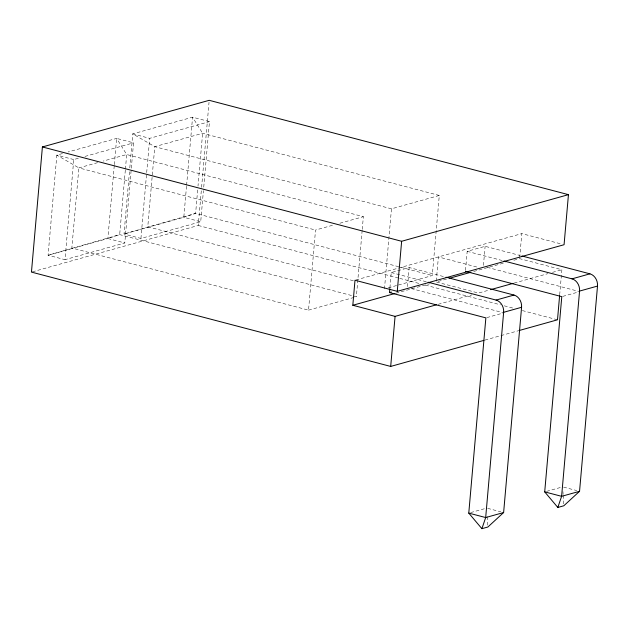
<?xml version="1.0" encoding="UTF-8"?>
<svg xmlns="http://www.w3.org/2000/svg" width="629" height="629" viewBox="0 0 629 629"><rect width="100%" height="100%" fill="white"/><g stroke="black" fill="none" stroke-linecap="round" stroke-linejoin="round"><path stroke-width="0.47" stroke-dasharray="3.15 2.36" d="M62.452 153.547L56.846 155.119L48.087 255.24L64.991 259.675L73.758 159.554L79.356 157.989M114.258 165.624L107.873 238.525L48.087 255.24L119.683 234.625L356.36 296.77L362.17 230.348M114.336 164.649L116.632 138.404L133.545 142.846L124.786 242.967L64.991 259.675M125.32 170.152L119.683 234.625L107.873 238.525L124.786 242.967M125.407 169.177L126.688 154.53L116.632 138.404L68.058 151.982M129.464 171.803L124.015 234.012L140.927 238.454L200.714 221.738L203.434 190.634M129.802 167.912L132.782 133.891L192.568 117.183L209.473 121.617L203.521 189.667M140.927 238.454L149.686 138.333L209.473 121.617M186.53 186.2L183.802 217.304L124.015 234.012L195.611 213.404L399.973 267.066M186.609 185.225L192.568 117.183L202.617 133.301L198.001 186.05M197.663 189.958L195.611 213.404L183.802 217.304L200.714 221.738M32.394 271.838L198.253 225.473L201.508 188.315M201.594 187.34L209.032 102.275M73.758 159.554L56.846 155.119L78.861 167.896L71.848 247.991L308.532 310.144L315.538 230.041L334.29 224.805M362.257 229.373L363.365 216.675L126.688 154.53L103.242 161.079M384.461 288.915L391.466 208.82L439.294 195.454L432.288 275.549L397.591 285.244M389.917 287.807L391.254 272.546L409.188 267.537L444.129 276.713M407.521 286.604L409.188 267.537M436.298 280.998L438.405 256.931L477.851 267.286M465.515 270.399L467.182 251.325L485.116 246.309L520.057 255.484M483.449 265.383L485.116 246.309M519.703 257.686L521.803 233.618L561.249 243.973M559.692 294.773L561.878 269.747L519.617 258.645L513.052 260.477M84.962 156.424L133.545 142.846M97.613 162.652L78.861 167.896L315.538 230.041M339.919 223.232L363.365 216.675M355.935 279.976L521.803 233.618M308.532 310.144L356.36 296.77M388.211 287.87L396.647 285.511M395.916 293.224L429.654 283.789M446.519 279.079L436.211 281.957L478.48 293.059L488.788 290.173M473.7 271.476L505.559 262.576M438.185 304.318L471.915 294.891M514.09 283.105L547.82 273.67M552.506 272.365L561.878 269.747M486.807 317.614L502.854 313.124M562.735 296.393L577.839 292.171M484.935 340.085L500.016 335.87M500.959 335.611L517.919 330.87M470.665 512.588L484.825 508.625M546.601 491.359L561.705 487.137M439.294 195.454L202.617 133.301L154.789 146.675L132.782 133.891L149.686 138.333M391.466 208.82L154.789 146.675L147.776 226.77L354.041 280.927M467.182 251.325L502.115 260.5M487.145 267.325L578.782 291.392M400.917 267.309L432.288 275.549M391.254 272.546L427.13 281.973M198.253 225.473L398.786 278.128M399.737 278.38L420.644 283.868M425.393 285.118L500.48 304.829M504.277 305.828L513.783 308.32M522.337 310.569L557.498 319.807M411.217 288.554L502.854 312.613M563.584 487.121L576.73 490.573M487.656 508.35L500.802 511.802M562.939 491.603L563.112 494.441M563.167 495.385L563.686 503.892M487.239 516.606L487.758 525.121"/><path stroke-width="0.94" d="M436.306 304.845L395.075 316.371L352.814 305.269L355 280.243L397.261 291.337L564.071 244.712L568.451 194.652L209.205 100.318L42.402 146.95L31.45 272.098L390.695 366.432L483.992 340.352M446.016 277.208L514.003 295.056A10.394 8.334 74.4 0 1 521.583 307.29L503.625 512.541L487.876 527.008L481.9 528.682L468.778 513.115L485.863 317.873L389.5 292.571L389.831 288.758M390.695 366.432L395.075 316.371M397.261 291.337L401.64 241.277L568.451 194.652M428.082 282.217L496.069 300.072A10.394 8.334 74.4 0 1 503.64 312.306L485.682 517.549L481.9 528.682M559.606 295.732L557.498 319.807L518.862 330.602M521.944 255.979L589.931 273.835A10.394 8.334 74.4 0 1 597.511 286.069L579.553 491.312L563.804 505.787L557.829 507.454L544.706 491.886L561.791 296.652L465.429 271.351M504.01 260.996L571.997 278.851A10.394 8.334 74.4 0 1 579.568 291.078L561.618 496.328L557.829 507.454M389.5 292.571L391.387 292.045M352.814 305.269L394.981 293.484M449.334 278.293L470.885 272.263M490.659 289.647L513.146 283.364M496.069 300.072L514.003 295.056M571.997 278.851L589.931 273.835M503.64 312.306L521.583 307.29M579.568 291.078L597.511 286.069M503.625 512.541L485.682 517.549L468.778 513.115M579.553 491.312L561.618 496.328L544.706 491.886M42.402 146.95L401.64 241.277"/></g></svg>
